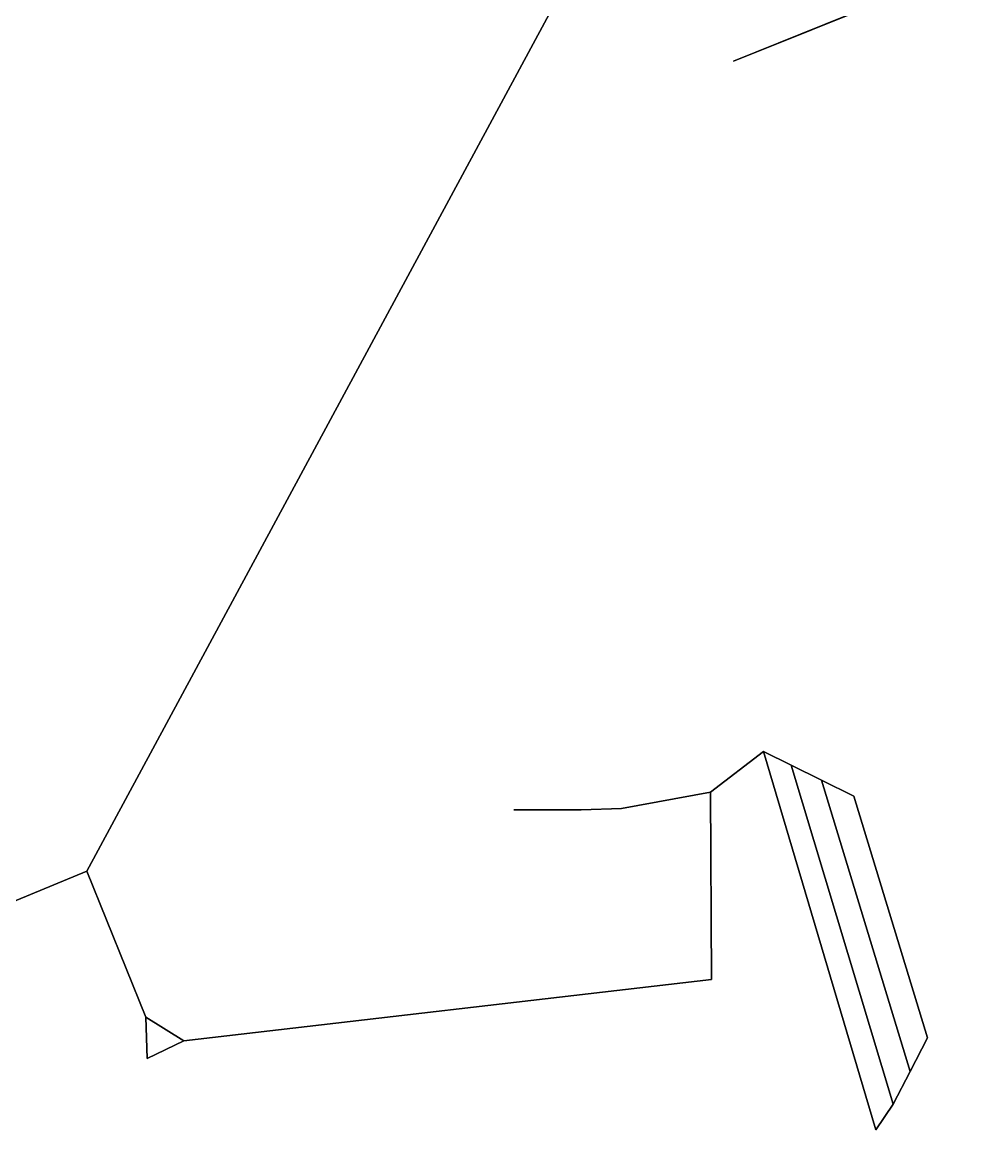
# Model space of a CAD drawing. Header units: metres. Extents: x 327752 to 330295, y 2791504 to 2794271.
# Drawn here: x 328526.1 to 328798.6, y 2791504.2 to 2791825.1 of the extents above; entities that cross this region are included whole.
import ezdxf

# ---------------------------------------------------------------- set-up
doc = ezdxf.new("R2010")
doc.units = ezdxf.units.M

msp = doc.modelspace()

# ---------------------------------------------------------------- linework, layer by layer
for p, q in [((328732.18, 2791813.79), (328798.65, 2791840.59)), ((328798.65, 2791840.59), (328732.18, 2791813.79)), ((328544.83, 2791579.14), (328682.64, 2791834.55)), ((328682.64, 2791834.55), (328544.83, 2791579.14)), ((328725.55, 2791602.04), (328740.88, 2791613.83)), ((328740.88, 2791613.83), (328725.55, 2791602.04)), ((328740.88, 2791613.83), (328748.87, 2791609.87)), ((328740.88, 2791613.83), (328773.4, 2791504.21)), ((328748.87, 2791609.87), (328740.88, 2791613.83)), ((328773.4, 2791504.21), (328740.88, 2791613.83)), ((328757.65, 2791605.51), (328748.87, 2791609.87)), ((328778.44, 2791511.63), (328748.87, 2791609.87)), ((328748.87, 2791609.87), (328757.65, 2791605.51)), ((328748.87, 2791609.87), (328778.44, 2791511.63)), ((328783.35, 2791521.15), (328757.65, 2791605.51)), ((328767.05, 2791600.83), (328757.65, 2791605.51)), ((328757.65, 2791605.51), (328767.05, 2791600.83)), ((328757.65, 2791605.51), (328783.35, 2791521.15)), ((328725.55, 2791602.04), (328699.74, 2791597.29)), ((328699.74, 2791597.29), (328725.55, 2791602.04)), ((328725.79, 2791547.77), (328725.55, 2791602.04)), ((328725.55, 2791602.04), (328725.79, 2791547.77)), ((328788.39, 2791530.91), (328767.05, 2791600.83)), ((328788.39, 2791530.91), (328767.05, 2791600.83)), ((328767.05, 2791600.83), (328788.39, 2791530.91)), ((328767.05, 2791600.83), (328788.39, 2791530.91)), ((328688.11, 2791596.88), (328668.58, 2791596.95)), ((328668.58, 2791596.95), (328688.11, 2791596.88)), ((328688.11, 2791596.88), (328699.74, 2791597.29)), ((328688.11, 2791596.88), (328699.74, 2791597.29)), ((328699.74, 2791597.29), (328688.11, 2791596.88)), ((328699.74, 2791597.29), (328688.11, 2791596.88)), ((328544.83, 2791579.14), (328510.84, 2791565.12)), ((328510.84, 2791565.12), (328544.83, 2791579.14)), ((328544.83, 2791579.14), (328561.95, 2791536.88)), ((328561.95, 2791536.88), (328544.83, 2791579.14)), ((328725.79, 2791547.77), (328572.98, 2791529.95)), ((328572.98, 2791529.95), (328725.79, 2791547.77)), ((328561.95, 2791536.88), (328562.37, 2791524.88)), ((328561.95, 2791536.88), (328572.98, 2791529.95)), ((328572.98, 2791529.95), (328561.95, 2791536.88)), ((328562.37, 2791524.88), (328561.95, 2791536.88)), ((328572.98, 2791529.95), (328562.37, 2791524.88)), ((328562.37, 2791524.88), (328572.98, 2791529.95)), ((328788.39, 2791530.91), (328783.35, 2791521.15)), ((328783.35, 2791521.15), (328788.39, 2791530.91)), ((328783.35, 2791521.15), (328778.44, 2791511.63)), ((328778.44, 2791511.63), (328783.35, 2791521.15)), ((328778.44, 2791511.63), (328773.4, 2791504.21)), ((328773.4, 2791504.21), (328778.44, 2791511.63))]:
    msp.add_line(p, q)

doc.saveas('drawing.dxf')
